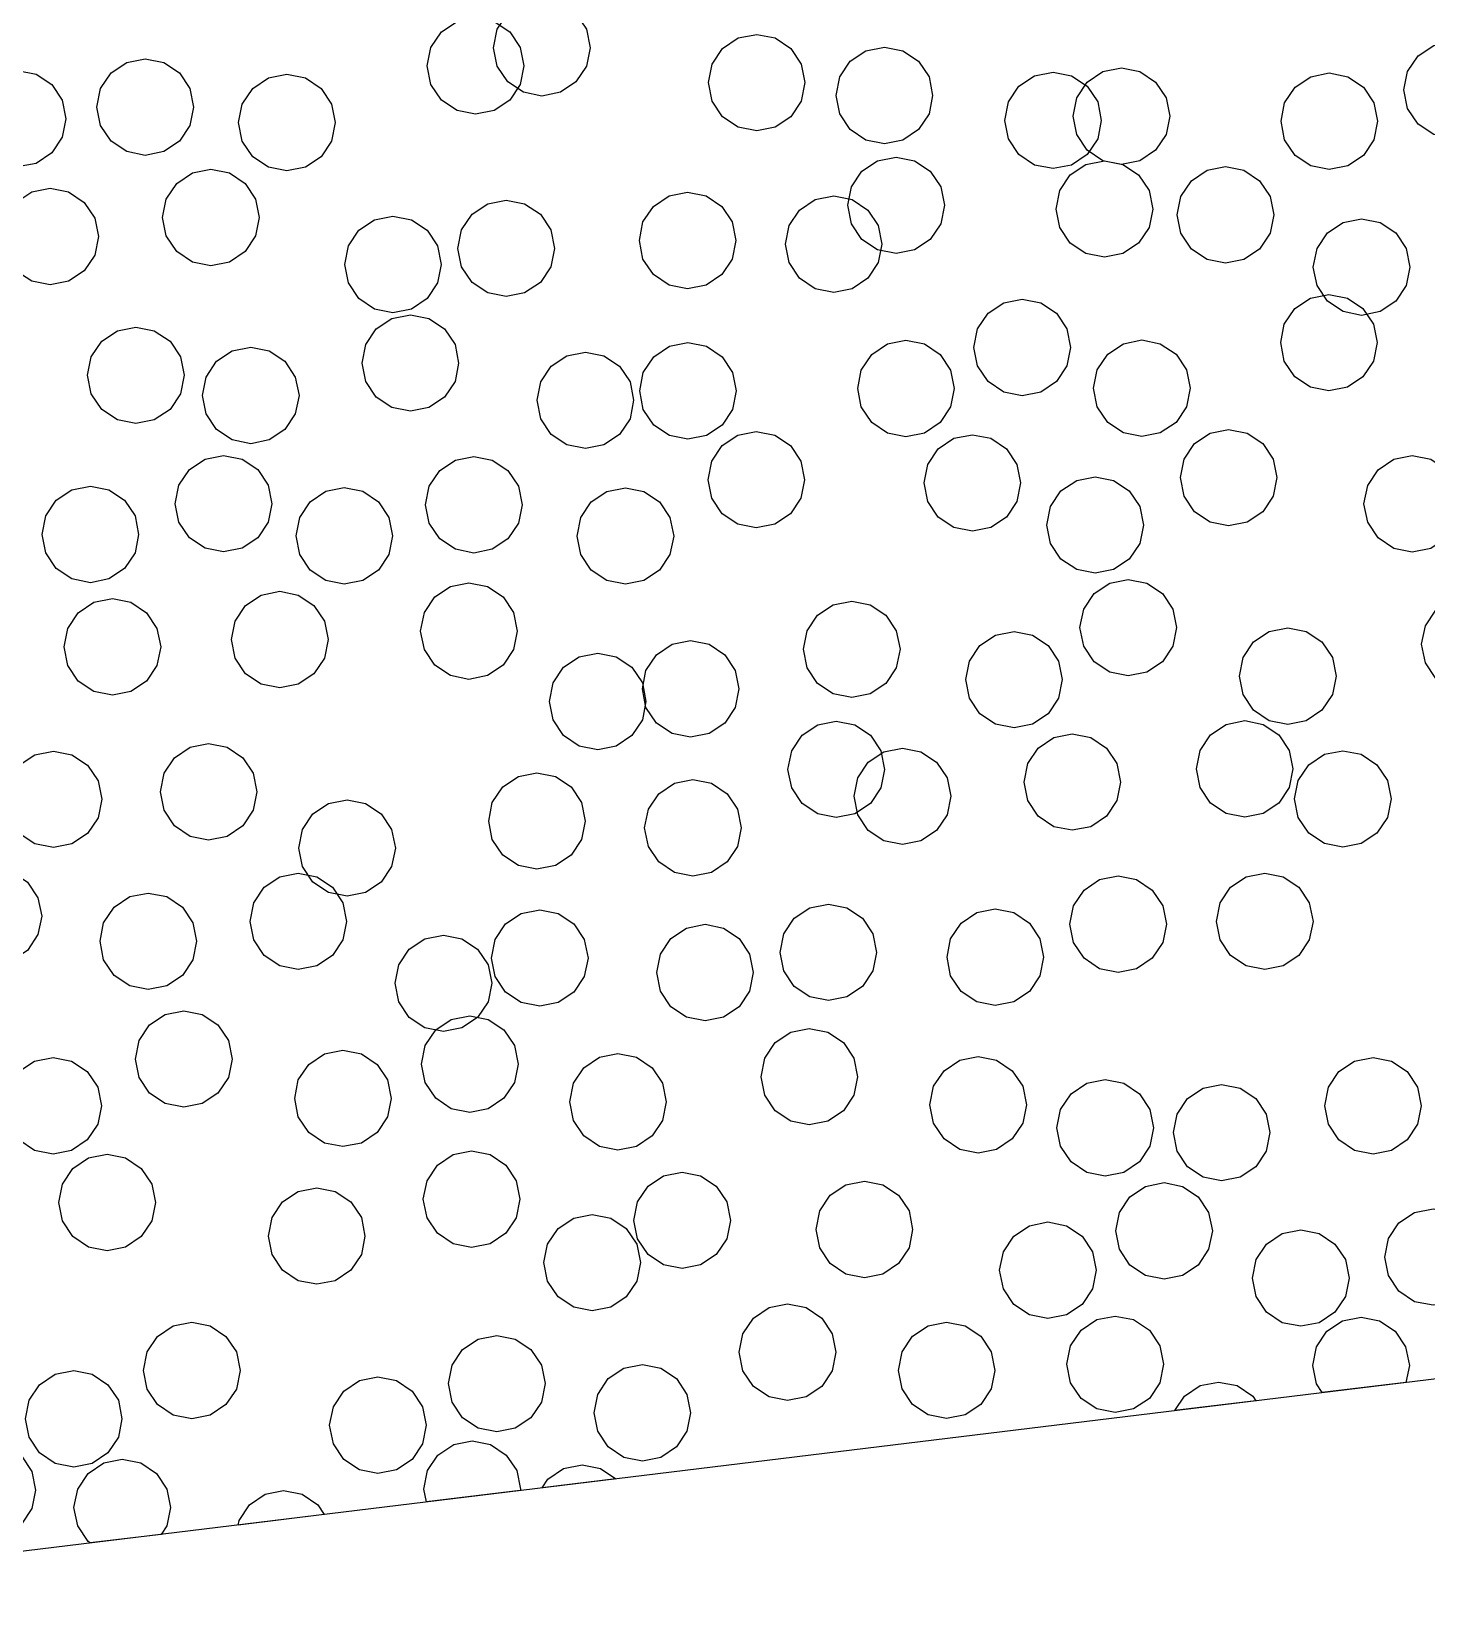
# Model space of a CAD drawing. Header units: millimetres. Extents: x 2 to 154, y 0 to 88.
# Drawn here: x 128.12 to 139.67, y 0.02 to 13.06 of the extents above; entities that cross this region are included whole.
import ezdxf

# ---------------------------------------------------------------- set-up
doc = ezdxf.new("R2010")
doc.units = ezdxf.units.MM
doc.layers.add('BORDER', color=3, linetype='Continuous')

msp = doc.modelspace()

# ---------------------------------------------------------------- linework, layer by layer
for points in [[(132.714, 12.771), (132.627, 12.641), (132.498, 12.555), (132.344, 12.524), (132.191, 12.555), (132.062, 12.641), (131.975, 12.771), (131.944, 12.924), (131.975, 13.077), (132.062, 13.207), (132.191, 13.294), (132.344, 13.324), (132.498, 13.294), (132.627, 13.207), (132.714, 13.077), (132.744, 12.924), (132.714, 12.771)], [(132.165, 12.62), (132.078, 12.49), (131.948, 12.404), (131.795, 12.373), (131.642, 12.404), (131.512, 12.49), (131.426, 12.62), (131.395, 12.773), (131.426, 12.926), (131.512, 13.056), (131.642, 13.143), (131.795, 13.173), (131.948, 13.143), (132.078, 13.056), (132.165, 12.926), (132.195, 12.773), (132.165, 12.62)], [(134.493, 12.482), (134.406, 12.352), (134.277, 12.266), (134.124, 12.235), (133.97, 12.266), (133.841, 12.352), (133.754, 12.482), (133.724, 12.635), (133.754, 12.788), (133.841, 12.918), (133.97, 13.005), (134.124, 13.035), (134.277, 13.005), (134.406, 12.918), (134.493, 12.788), (134.524, 12.635), (134.493, 12.482)], [(135.552, 12.376), (135.465, 12.246), (135.335, 12.159), (135.182, 12.129), (135.029, 12.159), (134.899, 12.246), (134.813, 12.376), (134.782, 12.529), (134.813, 12.682), (134.899, 12.812), (135.029, 12.899), (135.182, 12.929), (135.335, 12.899), (135.465, 12.812), (135.552, 12.682), (135.582, 12.529), (135.552, 12.376)], [(140.256, 12.421), (140.169, 12.291), (140.039, 12.204), (139.886, 12.174), (139.733, 12.204), (139.603, 12.291), (139.517, 12.421), (139.486, 12.574), (139.517, 12.727), (139.603, 12.857), (139.733, 12.944), (139.886, 12.974), (140.039, 12.944), (140.169, 12.857), (140.256, 12.727), (140.286, 12.574), (140.256, 12.421)], [(129.429, 12.279), (129.342, 12.149), (129.212, 12.063), (129.059, 12.032), (128.906, 12.063), (128.776, 12.149), (128.689, 12.279), (128.659, 12.432), (128.689, 12.585), (128.776, 12.715), (128.906, 12.802), (129.059, 12.832), (129.212, 12.802), (129.342, 12.715), (129.429, 12.585), (129.459, 12.432), (129.429, 12.279)], [(128.371, 12.183), (128.284, 12.053), (128.154, 11.966), (128.001, 11.936), (127.848, 11.966), (127.718, 12.053), (127.632, 12.183), (127.601, 12.336), (127.632, 12.489), (127.718, 12.619), (127.848, 12.705), (128.001, 12.736), (128.154, 12.705), (128.284, 12.619), (128.371, 12.489), (128.401, 12.336), (128.371, 12.183)], [(130.601, 12.151), (130.515, 12.021), (130.385, 11.934), (130.232, 11.904), (130.079, 11.934), (129.949, 12.021), (129.862, 12.151), (129.832, 12.304), (129.862, 12.457), (129.949, 12.587), (130.079, 12.674), (130.232, 12.704), (130.385, 12.674), (130.515, 12.587), (130.601, 12.457), (130.632, 12.304), (130.601, 12.151)], [(136.949, 12.169), (136.862, 12.039), (136.732, 11.952), (136.579, 11.922), (136.426, 11.952), (136.296, 12.039), (136.21, 12.169), (136.179, 12.322), (136.21, 12.475), (136.296, 12.605), (136.426, 12.692), (136.579, 12.722), (136.732, 12.692), (136.862, 12.605), (136.949, 12.475), (136.979, 12.322), (136.949, 12.169)], [(137.516, 12.204), (137.429, 12.074), (137.299, 11.987), (137.146, 11.957), (136.993, 11.987), (136.863, 12.074), (136.777, 12.204), (136.746, 12.357), (136.777, 12.51), (136.863, 12.64), (136.993, 12.727), (137.146, 12.757), (137.299, 12.727), (137.429, 12.64), (137.516, 12.51), (137.546, 12.357), (137.516, 12.204)], [(139.237, 12.162), (139.151, 12.032), (139.021, 11.945), (138.868, 11.915), (138.715, 11.945), (138.585, 12.032), (138.498, 12.162), (138.468, 12.315), (138.498, 12.468), (138.585, 12.598), (138.715, 12.684), (138.868, 12.715), (139.021, 12.684), (139.151, 12.598), (139.237, 12.468), (139.268, 12.315), (139.237, 12.162)], [(135.649, 11.465), (135.562, 11.335), (135.432, 11.249), (135.279, 11.218), (135.126, 11.249), (134.996, 11.335), (134.91, 11.465), (134.879, 11.618), (134.91, 11.771), (134.996, 11.901), (135.126, 11.988), (135.279, 12.018), (135.432, 11.988), (135.562, 11.901), (135.649, 11.771), (135.679, 11.618), (135.649, 11.465)], [(129.972, 11.364), (129.886, 11.234), (129.756, 11.147), (129.603, 11.117), (129.45, 11.147), (129.32, 11.234), (129.233, 11.364), (129.203, 11.517), (129.233, 11.67), (129.32, 11.8), (129.45, 11.887), (129.603, 11.917), (129.756, 11.887), (129.886, 11.8), (129.972, 11.67), (130.003, 11.517), (129.972, 11.364)], [(137.375, 11.434), (137.288, 11.304), (137.158, 11.218), (137.005, 11.187), (136.852, 11.218), (136.722, 11.304), (136.636, 11.434), (136.605, 11.587), (136.636, 11.74), (136.722, 11.87), (136.852, 11.957), (137.005, 11.987), (137.158, 11.957), (137.288, 11.87), (137.375, 11.74), (137.405, 11.587), (137.375, 11.434)], [(138.377, 11.386), (138.29, 11.256), (138.161, 11.169), (138.008, 11.139), (137.855, 11.169), (137.725, 11.256), (137.638, 11.386), (137.608, 11.539), (137.638, 11.692), (137.725, 11.822), (137.855, 11.909), (138.008, 11.939), (138.161, 11.909), (138.29, 11.822), (138.377, 11.692), (138.408, 11.539), (138.377, 11.386)], [(128.641, 11.206), (128.554, 11.076), (128.424, 10.99), (128.271, 10.959), (128.118, 10.99), (127.988, 11.076), (127.901, 11.206), (127.871, 11.359), (127.901, 11.512), (127.988, 11.642), (128.118, 11.729), (128.271, 11.759), (128.424, 11.729), (128.554, 11.642), (128.641, 11.512), (128.671, 11.359), (128.641, 11.206)], [(132.418, 11.108), (132.332, 10.978), (132.202, 10.892), (132.049, 10.861), (131.896, 10.892), (131.766, 10.978), (131.679, 11.108), (131.649, 11.261), (131.679, 11.414), (131.766, 11.544), (131.896, 11.631), (132.049, 11.661), (132.202, 11.631), (132.332, 11.544), (132.418, 11.414), (132.449, 11.261), (132.418, 11.108)], [(133.921, 11.173), (133.835, 11.044), (133.705, 10.957), (133.552, 10.927), (133.399, 10.957), (133.269, 11.044), (133.182, 11.173), (133.152, 11.327), (133.182, 11.48), (133.269, 11.609), (133.399, 11.696), (133.552, 11.727), (133.705, 11.696), (133.835, 11.609), (133.921, 11.48), (133.952, 11.327), (133.921, 11.173)], [(135.131, 11.143), (135.045, 11.014), (134.915, 10.927), (134.762, 10.896), (134.609, 10.927), (134.479, 11.014), (134.392, 11.143), (134.362, 11.296), (134.392, 11.45), (134.479, 11.579), (134.609, 11.666), (134.762, 11.696), (134.915, 11.666), (135.045, 11.579), (135.131, 11.45), (135.162, 11.296), (135.131, 11.143)], [(131.481, 10.975), (131.394, 10.845), (131.264, 10.758), (131.111, 10.728), (130.958, 10.758), (130.828, 10.845), (130.742, 10.975), (130.711, 11.128), (130.742, 11.281), (130.828, 11.411), (130.958, 11.497), (131.111, 11.528), (131.264, 11.497), (131.394, 11.411), (131.481, 11.281), (131.511, 11.128), (131.481, 10.975)], [(139.505, 10.953), (139.418, 10.824), (139.288, 10.737), (139.135, 10.706), (138.982, 10.737), (138.853, 10.824), (138.766, 10.953), (138.735, 11.106), (138.766, 11.26), (138.853, 11.389), (138.982, 11.476), (139.135, 11.506), (139.288, 11.476), (139.418, 11.389), (139.505, 11.26), (139.535, 11.106), (139.505, 10.953)], [(136.694, 10.287), (136.607, 10.157), (136.477, 10.07), (136.324, 10.04), (136.171, 10.07), (136.041, 10.157), (135.954, 10.287), (135.924, 10.44), (135.954, 10.593), (136.041, 10.723), (136.171, 10.809), (136.324, 10.84), (136.477, 10.809), (136.607, 10.723), (136.694, 10.593), (136.724, 10.44), (136.694, 10.287)], [(139.234, 10.327), (139.147, 10.197), (139.018, 10.11), (138.865, 10.08), (138.712, 10.11), (138.582, 10.197), (138.495, 10.327), (138.465, 10.48), (138.495, 10.633), (138.582, 10.763), (138.712, 10.849), (138.865, 10.88), (139.018, 10.849), (139.147, 10.763), (139.234, 10.633), (139.265, 10.48), (139.234, 10.327)], [(131.625, 10.158), (131.538, 10.028), (131.408, 9.941), (131.255, 9.911), (131.102, 9.941), (130.972, 10.028), (130.885, 10.158), (130.855, 10.311), (130.885, 10.464), (130.972, 10.594), (131.102, 10.68), (131.255, 10.711), (131.408, 10.68), (131.538, 10.594), (131.625, 10.464), (131.655, 10.311), (131.625, 10.158)], [(129.35, 10.056), (129.264, 9.927), (129.134, 9.84), (128.981, 9.809), (128.828, 9.84), (128.698, 9.927), (128.611, 10.056), (128.581, 10.209), (128.611, 10.363), (128.698, 10.492), (128.828, 10.579), (128.981, 10.609), (129.134, 10.579), (129.264, 10.492), (129.35, 10.363), (129.381, 10.209), (129.35, 10.056)], [(130.302, 9.889), (130.216, 9.759), (130.086, 9.673), (129.933, 9.642), (129.78, 9.673), (129.65, 9.759), (129.563, 9.889), (129.533, 10.042), (129.563, 10.195), (129.65, 10.325), (129.78, 10.412), (129.933, 10.442), (130.086, 10.412), (130.216, 10.325), (130.302, 10.195), (130.333, 10.042), (130.302, 9.889)], [(133.924, 9.927), (133.837, 9.797), (133.708, 9.711), (133.555, 9.68), (133.401, 9.711), (133.272, 9.797), (133.185, 9.927), (133.155, 10.08), (133.185, 10.233), (133.272, 10.363), (133.401, 10.45), (133.555, 10.48), (133.708, 10.45), (133.837, 10.363), (133.924, 10.233), (133.955, 10.08), (133.924, 9.927)], [(135.73, 9.947), (135.643, 9.817), (135.514, 9.73), (135.361, 9.7), (135.208, 9.73), (135.078, 9.817), (134.991, 9.947), (134.961, 10.1), (134.991, 10.253), (135.078, 10.383), (135.208, 10.47), (135.361, 10.5), (135.514, 10.47), (135.643, 10.383), (135.73, 10.253), (135.761, 10.1), (135.73, 9.947)], [(137.684, 9.949), (137.598, 9.819), (137.468, 9.732), (137.315, 9.702), (137.162, 9.732), (137.032, 9.819), (136.945, 9.949), (136.915, 10.102), (136.945, 10.255), (137.032, 10.385), (137.162, 10.471), (137.315, 10.502), (137.468, 10.471), (137.598, 10.385), (137.684, 10.255), (137.715, 10.102), (137.684, 9.949)], [(133.075, 9.849), (132.988, 9.719), (132.858, 9.632), (132.705, 9.602), (132.552, 9.632), (132.422, 9.719), (132.335, 9.849), (132.305, 10.002), (132.335, 10.155), (132.422, 10.284), (132.552, 10.371), (132.705, 10.402), (132.858, 10.371), (132.988, 10.284), (133.075, 10.155), (133.105, 10.002), (133.075, 9.849)], [(134.491, 9.191), (134.404, 9.061), (134.274, 8.974), (134.121, 8.944), (133.968, 8.974), (133.839, 9.061), (133.752, 9.191), (133.721, 9.344), (133.752, 9.497), (133.839, 9.627), (133.968, 9.713), (134.121, 9.744), (134.274, 9.713), (134.404, 9.627), (134.491, 9.497), (134.521, 9.344), (134.491, 9.191)], [(136.28, 9.164), (136.194, 9.034), (136.064, 8.948), (135.911, 8.917), (135.758, 8.948), (135.628, 9.034), (135.541, 9.164), (135.511, 9.317), (135.541, 9.47), (135.628, 9.6), (135.758, 9.687), (135.911, 9.717), (136.064, 9.687), (136.194, 9.6), (136.28, 9.47), (136.311, 9.317), (136.28, 9.164)], [(138.404, 9.208), (138.317, 9.078), (138.187, 8.991), (138.034, 8.961), (137.881, 8.991), (137.752, 9.078), (137.665, 9.208), (137.634, 9.361), (137.665, 9.514), (137.752, 9.644), (137.881, 9.73), (138.034, 9.761), (138.187, 9.73), (138.317, 9.644), (138.404, 9.514), (138.434, 9.361), (138.404, 9.208)], [(130.078, 8.992), (129.991, 8.862), (129.861, 8.776), (129.708, 8.745), (129.555, 8.776), (129.425, 8.862), (129.338, 8.992), (129.308, 9.145), (129.338, 9.298), (129.425, 9.428), (129.555, 9.515), (129.708, 9.545), (129.861, 9.515), (129.991, 9.428), (130.078, 9.298), (130.108, 9.145), (130.078, 8.992)], [(132.15, 8.983), (132.063, 8.853), (131.934, 8.767), (131.781, 8.736), (131.628, 8.767), (131.498, 8.853), (131.411, 8.983), (131.381, 9.136), (131.411, 9.289), (131.498, 9.419), (131.628, 9.506), (131.781, 9.536), (131.934, 9.506), (132.063, 9.419), (132.15, 9.289), (132.181, 9.136), (132.15, 8.983)], [(139.925, 8.991), (139.838, 8.861), (139.709, 8.775), (139.555, 8.744), (139.402, 8.775), (139.273, 8.861), (139.186, 8.991), (139.155, 9.144), (139.186, 9.297), (139.273, 9.427), (139.402, 9.514), (139.555, 9.544), (139.709, 9.514), (139.838, 9.427), (139.925, 9.297), (139.955, 9.144), (139.925, 8.991)], [(128.974, 8.737), (128.887, 8.608), (128.757, 8.521), (128.604, 8.49), (128.451, 8.521), (128.321, 8.608), (128.235, 8.737), (128.204, 8.89), (128.235, 9.044), (128.321, 9.173), (128.451, 9.26), (128.604, 9.29), (128.757, 9.26), (128.887, 9.173), (128.974, 9.044), (129.004, 8.89), (128.974, 8.737)], [(131.078, 8.725), (130.991, 8.595), (130.861, 8.509), (130.708, 8.478), (130.555, 8.509), (130.426, 8.595), (130.339, 8.725), (130.308, 8.878), (130.339, 9.031), (130.426, 9.161), (130.555, 9.248), (130.708, 9.278), (130.861, 9.248), (130.991, 9.161), (131.078, 9.031), (131.108, 8.878), (131.078, 8.725)], [(133.406, 8.724), (133.319, 8.594), (133.19, 8.508), (133.037, 8.477), (132.884, 8.508), (132.754, 8.594), (132.667, 8.724), (132.637, 8.877), (132.667, 9.03), (132.754, 9.16), (132.884, 9.247), (133.037, 9.277), (133.19, 9.247), (133.319, 9.16), (133.406, 9.03), (133.437, 8.877), (133.406, 8.724)], [(137.298, 8.815), (137.211, 8.686), (137.081, 8.599), (136.928, 8.568), (136.775, 8.599), (136.645, 8.686), (136.559, 8.815), (136.528, 8.968), (136.559, 9.121), (136.645, 9.251), (136.775, 9.338), (136.928, 9.368), (137.081, 9.338), (137.211, 9.251), (137.298, 9.121), (137.328, 8.968), (137.298, 8.815)], [(132.11, 7.936), (132.023, 7.806), (131.893, 7.72), (131.74, 7.689), (131.587, 7.72), (131.457, 7.806), (131.371, 7.936), (131.34, 8.089), (131.371, 8.242), (131.457, 8.372), (131.587, 8.459), (131.74, 8.489), (131.893, 8.459), (132.023, 8.372), (132.11, 8.242), (132.14, 8.089), (132.11, 7.936)], [(137.572, 7.964), (137.485, 7.835), (137.355, 7.748), (137.202, 7.718), (137.049, 7.748), (136.919, 7.835), (136.833, 7.964), (136.802, 8.118), (136.833, 8.271), (136.919, 8.4), (137.049, 8.487), (137.202, 8.518), (137.355, 8.487), (137.485, 8.4), (137.572, 8.271), (137.602, 8.118), (137.572, 7.964)], [(129.156, 7.805), (129.069, 7.675), (128.94, 7.588), (128.787, 7.558), (128.633, 7.588), (128.504, 7.675), (128.417, 7.805), (128.387, 7.958), (128.417, 8.111), (128.504, 8.241), (128.633, 8.328), (128.787, 8.358), (128.94, 8.328), (129.069, 8.241), (129.156, 8.111), (129.187, 7.958), (129.156, 7.805)], [(130.543, 7.866), (130.456, 7.736), (130.326, 7.649), (130.173, 7.619), (130.02, 7.649), (129.89, 7.736), (129.803, 7.866), (129.773, 8.019), (129.803, 8.172), (129.89, 8.302), (130.02, 8.388), (130.173, 8.419), (130.326, 8.388), (130.456, 8.302), (130.543, 8.172), (130.573, 8.019), (130.543, 7.866)], [(140.403, 7.827), (140.316, 7.697), (140.186, 7.61), (140.033, 7.58), (139.88, 7.61), (139.75, 7.697), (139.664, 7.827), (139.633, 7.98), (139.664, 8.133), (139.75, 8.263), (139.88, 8.349), (140.033, 8.38), (140.186, 8.349), (140.316, 8.263), (140.403, 8.133), (140.433, 7.98), (140.403, 7.827)], [(135.281, 7.785), (135.194, 7.655), (135.065, 7.568), (134.912, 7.538), (134.758, 7.568), (134.629, 7.655), (134.542, 7.785), (134.512, 7.938), (134.542, 8.091), (134.629, 8.22), (134.758, 8.307), (134.912, 8.338), (135.065, 8.307), (135.194, 8.22), (135.281, 8.091), (135.312, 7.938), (135.281, 7.785)], [(136.625, 7.534), (136.539, 7.404), (136.409, 7.317), (136.256, 7.287), (136.103, 7.317), (135.973, 7.404), (135.886, 7.534), (135.856, 7.687), (135.886, 7.84), (135.973, 7.97), (136.103, 8.056), (136.256, 8.087), (136.409, 8.056), (136.539, 7.97), (136.625, 7.84), (136.656, 7.687), (136.625, 7.534)], [(138.894, 7.563), (138.807, 7.433), (138.677, 7.346), (138.524, 7.316), (138.371, 7.346), (138.241, 7.433), (138.154, 7.563), (138.124, 7.716), (138.154, 7.869), (138.241, 7.999), (138.371, 8.085), (138.524, 8.116), (138.677, 8.085), (138.807, 7.999), (138.894, 7.869), (138.924, 7.716), (138.894, 7.563)], [(133.946, 7.457), (133.86, 7.327), (133.73, 7.241), (133.577, 7.21), (133.424, 7.241), (133.294, 7.327), (133.207, 7.457), (133.177, 7.61), (133.207, 7.763), (133.294, 7.893), (133.424, 7.98), (133.577, 8.01), (133.73, 7.98), (133.86, 7.893), (133.946, 7.763), (133.977, 7.61), (133.946, 7.457)], [(133.177, 7.353), (133.09, 7.223), (132.96, 7.136), (132.807, 7.106), (132.654, 7.136), (132.524, 7.223), (132.438, 7.353), (132.407, 7.506), (132.438, 7.659), (132.524, 7.789), (132.654, 7.875), (132.807, 7.906), (132.96, 7.875), (133.09, 7.789), (133.177, 7.659), (133.207, 7.506), (133.177, 7.353)], [(135.153, 6.79), (135.066, 6.66), (134.936, 6.574), (134.783, 6.543), (134.63, 6.574), (134.5, 6.66), (134.414, 6.79), (134.383, 6.943), (134.414, 7.096), (134.5, 7.226), (134.63, 7.313), (134.783, 7.343), (134.936, 7.313), (135.066, 7.226), (135.153, 7.096), (135.183, 6.943), (135.153, 6.79)], [(138.536, 6.794), (138.45, 6.664), (138.32, 6.577), (138.167, 6.547), (138.014, 6.577), (137.884, 6.664), (137.797, 6.794), (137.767, 6.947), (137.797, 7.1), (137.884, 7.23), (138.014, 7.316), (138.167, 7.347), (138.32, 7.316), (138.45, 7.23), (138.536, 7.1), (138.567, 6.947), (138.536, 6.794)], [(137.109, 6.685), (137.022, 6.555), (136.892, 6.468), (136.739, 6.438), (136.586, 6.468), (136.456, 6.555), (136.37, 6.685), (136.339, 6.838), (136.37, 6.991), (136.456, 7.12), (136.586, 7.207), (136.739, 7.238), (136.892, 7.207), (137.022, 7.12), (137.109, 6.991), (137.139, 6.838), (137.109, 6.685)], [(128.668, 6.542), (128.581, 6.412), (128.451, 6.325), (128.298, 6.295), (128.145, 6.325), (128.015, 6.412), (127.929, 6.542), (127.898, 6.695), (127.929, 6.848), (128.015, 6.978), (128.145, 7.064), (128.298, 7.095), (128.451, 7.064), (128.581, 6.978), (128.668, 6.848), (128.698, 6.695), (128.668, 6.542)], [(129.954, 6.604), (129.867, 6.475), (129.737, 6.388), (129.584, 6.357), (129.431, 6.388), (129.301, 6.475), (129.215, 6.604), (129.184, 6.757), (129.215, 6.911), (129.301, 7.04), (129.431, 7.127), (129.584, 7.157), (129.737, 7.127), (129.867, 7.04), (129.954, 6.911), (129.984, 6.757), (129.954, 6.604)], [(135.701, 6.567), (135.614, 6.437), (135.485, 6.35), (135.332, 6.32), (135.178, 6.35), (135.049, 6.437), (134.962, 6.567), (134.932, 6.72), (134.962, 6.873), (135.049, 7.003), (135.178, 7.089), (135.332, 7.12), (135.485, 7.089), (135.614, 7.003), (135.701, 6.873), (135.732, 6.72), (135.701, 6.567)], [(139.35, 6.545), (139.263, 6.415), (139.133, 6.329), (138.98, 6.298), (138.827, 6.329), (138.697, 6.415), (138.611, 6.545), (138.58, 6.698), (138.611, 6.851), (138.697, 6.981), (138.827, 7.068), (138.98, 7.098), (139.133, 7.068), (139.263, 6.981), (139.35, 6.851), (139.38, 6.698), (139.35, 6.545)], [(132.673, 6.362), (132.587, 6.232), (132.457, 6.145), (132.304, 6.115), (132.151, 6.145), (132.021, 6.232), (131.934, 6.362), (131.904, 6.515), (131.934, 6.668), (132.021, 6.798), (132.151, 6.884), (132.304, 6.915), (132.457, 6.884), (132.587, 6.798), (132.673, 6.668), (132.704, 6.515), (132.673, 6.362)], [(133.966, 6.305), (133.879, 6.176), (133.749, 6.089), (133.596, 6.059), (133.443, 6.089), (133.313, 6.176), (133.227, 6.305), (133.196, 6.459), (133.227, 6.612), (133.313, 6.741), (133.443, 6.828), (133.596, 6.859), (133.749, 6.828), (133.879, 6.741), (133.966, 6.612), (133.996, 6.459), (133.966, 6.305)], [(131.1, 6.138), (131.013, 6.008), (130.884, 5.922), (130.731, 5.891), (130.578, 5.922), (130.448, 6.008), (130.361, 6.138), (130.331, 6.291), (130.361, 6.444), (130.448, 6.574), (130.578, 6.661), (130.731, 6.691), (130.884, 6.661), (131.013, 6.574), (131.1, 6.444), (131.131, 6.291), (131.1, 6.138)], [(128.17, 5.573), (128.084, 5.443), (127.954, 5.357), (127.801, 5.326), (127.648, 5.357), (127.518, 5.443), (127.431, 5.573), (127.401, 5.726), (127.431, 5.879), (127.518, 6.009), (127.648, 6.096), (127.801, 6.126), (127.954, 6.096), (128.084, 6.009), (128.17, 5.879), (128.201, 5.726), (128.17, 5.573)], [(130.697, 5.53), (130.61, 5.4), (130.48, 5.314), (130.327, 5.283), (130.174, 5.314), (130.044, 5.4), (129.958, 5.53), (129.927, 5.683), (129.958, 5.836), (130.044, 5.966), (130.174, 6.053), (130.327, 6.083), (130.48, 6.053), (130.61, 5.966), (130.697, 5.836), (130.727, 5.683), (130.697, 5.53)], [(137.488, 5.507), (137.401, 5.377), (137.272, 5.29), (137.118, 5.26), (136.965, 5.29), (136.836, 5.377), (136.749, 5.507), (136.718, 5.66), (136.749, 5.813), (136.836, 5.942), (136.965, 6.029), (137.118, 6.06), (137.272, 6.029), (137.401, 5.942), (137.488, 5.813), (137.518, 5.66), (137.488, 5.507)], [(138.702, 5.53), (138.616, 5.4), (138.486, 5.314), (138.333, 5.283), (138.18, 5.314), (138.05, 5.4), (137.963, 5.53), (137.933, 5.683), (137.963, 5.836), (138.05, 5.966), (138.18, 6.053), (138.333, 6.083), (138.486, 6.053), (138.616, 5.966), (138.702, 5.836), (138.733, 5.683), (138.702, 5.53)], [(129.453, 5.365), (129.367, 5.235), (129.237, 5.149), (129.084, 5.118), (128.931, 5.149), (128.801, 5.235), (128.714, 5.365), (128.684, 5.518), (128.714, 5.671), (128.801, 5.801), (128.931, 5.888), (129.084, 5.918), (129.237, 5.888), (129.367, 5.801), (129.453, 5.671), (129.484, 5.518), (129.453, 5.365)], [(132.696, 5.226), (132.61, 5.096), (132.48, 5.01), (132.327, 4.979), (132.174, 5.01), (132.044, 5.096), (131.957, 5.226), (131.927, 5.379), (131.957, 5.532), (132.044, 5.662), (132.174, 5.749), (132.327, 5.779), (132.48, 5.749), (132.61, 5.662), (132.696, 5.532), (132.727, 5.379), (132.696, 5.226)], [(135.087, 5.273), (135.001, 5.143), (134.871, 5.057), (134.718, 5.026), (134.565, 5.057), (134.435, 5.143), (134.348, 5.273), (134.318, 5.426), (134.348, 5.579), (134.435, 5.709), (134.565, 5.796), (134.718, 5.826), (134.871, 5.796), (135.001, 5.709), (135.087, 5.579), (135.118, 5.426), (135.087, 5.273)], [(136.471, 5.233), (136.384, 5.103), (136.254, 5.017), (136.101, 4.986), (135.948, 5.017), (135.818, 5.103), (135.731, 5.233), (135.701, 5.386), (135.731, 5.539), (135.818, 5.669), (135.948, 5.756), (136.101, 5.786), (136.254, 5.756), (136.384, 5.669), (136.471, 5.539), (136.501, 5.386), (136.471, 5.233)], [(134.065, 5.106), (133.978, 4.976), (133.849, 4.889), (133.696, 4.859), (133.542, 4.889), (133.413, 4.976), (133.326, 5.106), (133.296, 5.259), (133.326, 5.412), (133.413, 5.541), (133.542, 5.628), (133.696, 5.659), (133.849, 5.628), (133.978, 5.541), (134.065, 5.412), (134.096, 5.259), (134.065, 5.106)], [(131.899, 5.016), (131.812, 4.887), (131.682, 4.8), (131.529, 4.77), (131.376, 4.8), (131.246, 4.887), (131.16, 5.016), (131.129, 5.17), (131.16, 5.323), (131.246, 5.452), (131.376, 5.539), (131.529, 5.57), (131.682, 5.539), (131.812, 5.452), (131.899, 5.323), (131.929, 5.17), (131.899, 5.016)], [(129.748, 4.389), (129.661, 4.259), (129.531, 4.173), (129.378, 4.142), (129.225, 4.173), (129.095, 4.259), (129.009, 4.389), (128.978, 4.542), (129.009, 4.695), (129.095, 4.825), (129.225, 4.912), (129.378, 4.942), (129.531, 4.912), (129.661, 4.825), (129.748, 4.695), (129.778, 4.542), (129.748, 4.389)], [(132.117, 4.347), (132.03, 4.217), (131.901, 4.13), (131.747, 4.1), (131.594, 4.13), (131.465, 4.217), (131.378, 4.347), (131.347, 4.5), (131.378, 4.653), (131.465, 4.783), (131.594, 4.869), (131.747, 4.9), (131.901, 4.869), (132.03, 4.783), (132.117, 4.653), (132.147, 4.5), (132.117, 4.347)], [(134.93, 4.243), (134.843, 4.113), (134.713, 4.026), (134.56, 3.996), (134.407, 4.026), (134.277, 4.113), (134.191, 4.243), (134.16, 4.396), (134.191, 4.549), (134.277, 4.679), (134.407, 4.765), (134.56, 4.796), (134.713, 4.765), (134.843, 4.679), (134.93, 4.549), (134.96, 4.396), (134.93, 4.243)], [(131.066, 4.062), (130.979, 3.933), (130.85, 3.846), (130.697, 3.816), (130.544, 3.846), (130.414, 3.933), (130.327, 4.062), (130.297, 4.216), (130.327, 4.369), (130.414, 4.498), (130.544, 4.585), (130.697, 4.616), (130.85, 4.585), (130.979, 4.498), (131.066, 4.369), (131.097, 4.216), (131.066, 4.062)], [(133.345, 4.034), (133.258, 3.905), (133.128, 3.818), (132.975, 3.787), (132.822, 3.818), (132.692, 3.905), (132.606, 4.034), (132.575, 4.187), (132.606, 4.341), (132.692, 4.47), (132.822, 4.557), (132.975, 4.587), (133.128, 4.557), (133.258, 4.47), (133.345, 4.341), (133.375, 4.187), (133.345, 4.034)], [(128.665, 4.002), (128.578, 3.872), (128.448, 3.785), (128.295, 3.755), (128.142, 3.785), (128.012, 3.872), (127.926, 4.002), (127.895, 4.155), (127.926, 4.308), (128.012, 4.438), (128.142, 4.524), (128.295, 4.555), (128.448, 4.524), (128.578, 4.438), (128.665, 4.308), (128.695, 4.155), (128.665, 4.002)], [(136.328, 4.01), (136.241, 3.88), (136.112, 3.793), (135.959, 3.763), (135.806, 3.793), (135.676, 3.88), (135.589, 4.01), (135.559, 4.163), (135.589, 4.316), (135.676, 4.445), (135.806, 4.532), (135.959, 4.563), (136.112, 4.532), (136.241, 4.445), (136.328, 4.316), (136.359, 4.163), (136.328, 4.01)], [(139.599, 4.002), (139.513, 3.872), (139.383, 3.785), (139.23, 3.755), (139.077, 3.785), (138.947, 3.872), (138.86, 4.002), (138.83, 4.155), (138.86, 4.308), (138.947, 4.438), (139.077, 4.524), (139.23, 4.555), (139.383, 4.524), (139.513, 4.438), (139.599, 4.308), (139.63, 4.155), (139.599, 4.002)], [(137.381, 3.819), (137.295, 3.689), (137.165, 3.603), (137.012, 3.572), (136.859, 3.603), (136.729, 3.689), (136.642, 3.819), (136.612, 3.972), (136.642, 4.125), (136.729, 4.255), (136.859, 4.342), (137.012, 4.372), (137.165, 4.342), (137.295, 4.255), (137.381, 4.125), (137.412, 3.972), (137.381, 3.819)], [(138.346, 3.779), (138.259, 3.649), (138.129, 3.563), (137.976, 3.532), (137.823, 3.563), (137.693, 3.649), (137.607, 3.779), (137.576, 3.932), (137.607, 4.085), (137.693, 4.215), (137.823, 4.302), (137.976, 4.332), (138.129, 4.302), (138.259, 4.215), (138.346, 4.085), (138.376, 3.932), (138.346, 3.779)], [(129.113, 3.2), (129.026, 3.071), (128.896, 2.984), (128.743, 2.953), (128.59, 2.984), (128.46, 3.071), (128.374, 3.2), (128.343, 3.353), (128.374, 3.506), (128.46, 3.636), (128.59, 3.723), (128.743, 3.753), (128.896, 3.723), (129.026, 3.636), (129.113, 3.506), (129.143, 3.353), (129.113, 3.2)], [(132.132, 3.227), (132.045, 3.098), (131.915, 3.011), (131.762, 2.981), (131.609, 3.011), (131.479, 3.098), (131.393, 3.227), (131.362, 3.381), (131.393, 3.534), (131.479, 3.663), (131.609, 3.75), (131.762, 3.781), (131.915, 3.75), (132.045, 3.663), (132.132, 3.534), (132.162, 3.381), (132.132, 3.227)], [(133.876, 3.052), (133.789, 2.923), (133.66, 2.836), (133.506, 2.805), (133.353, 2.836), (133.224, 2.923), (133.137, 3.052), (133.106, 3.205), (133.137, 3.358), (133.224, 3.488), (133.353, 3.575), (133.506, 3.605), (133.66, 3.575), (133.789, 3.488), (133.876, 3.358), (133.906, 3.205), (133.876, 3.052)], [(135.386, 2.977), (135.299, 2.847), (135.169, 2.76), (135.016, 2.73), (134.863, 2.76), (134.733, 2.847), (134.647, 2.977), (134.616, 3.13), (134.647, 3.283), (134.733, 3.413), (134.863, 3.499), (135.016, 3.53), (135.169, 3.499), (135.299, 3.413), (135.386, 3.283), (135.416, 3.13), (135.386, 2.977)], [(130.849, 2.922), (130.762, 2.792), (130.632, 2.705), (130.479, 2.675), (130.326, 2.705), (130.197, 2.792), (130.11, 2.922), (130.079, 3.075), (130.11, 3.228), (130.197, 3.358), (130.326, 3.445), (130.479, 3.475), (130.632, 3.445), (130.762, 3.358), (130.849, 3.228), (130.879, 3.075), (130.849, 2.922)], [(137.868, 2.965), (137.782, 2.835), (137.652, 2.748), (137.499, 2.718), (137.346, 2.748), (137.216, 2.835), (137.129, 2.965), (137.099, 3.118), (137.129, 3.271), (137.216, 3.401), (137.346, 3.487), (137.499, 3.518), (137.652, 3.487), (137.782, 3.401), (137.868, 3.271), (137.899, 3.118), (137.868, 2.965)], [(140.098, 2.748), (140.011, 2.618), (139.881, 2.531), (139.728, 2.501), (139.575, 2.531), (139.445, 2.618), (139.358, 2.748), (139.328, 2.901), (139.358, 3.054), (139.445, 3.184), (139.575, 3.27), (139.728, 3.301), (139.881, 3.27), (140.011, 3.184), (140.098, 3.054), (140.128, 2.901), (140.098, 2.748)], [(133.131, 2.702), (133.044, 2.572), (132.915, 2.485), (132.762, 2.455), (132.608, 2.485), (132.479, 2.572), (132.392, 2.702), (132.362, 2.855), (132.392, 3.008), (132.479, 3.138), (132.608, 3.224), (132.762, 3.255), (132.915, 3.224), (133.044, 3.138), (133.131, 3.008), (133.162, 2.855), (133.131, 2.702)], [(136.907, 2.638), (136.82, 2.509), (136.69, 2.422), (136.537, 2.392), (136.384, 2.422), (136.254, 2.509), (136.168, 2.638), (136.137, 2.792), (136.168, 2.945), (136.254, 3.074), (136.384, 3.161), (136.537, 3.192), (136.69, 3.161), (136.82, 3.074), (136.907, 2.945), (136.937, 2.792), (136.907, 2.638)], [(139.001, 2.573), (138.914, 2.444), (138.785, 2.357), (138.632, 2.327), (138.478, 2.357), (138.349, 2.444), (138.262, 2.573), (138.232, 2.727), (138.262, 2.88), (138.349, 3.009), (138.478, 3.096), (138.632, 3.127), (138.785, 3.096), (138.914, 3.009), (139.001, 2.88), (139.032, 2.727), (139.001, 2.573)], [(134.75, 1.959), (134.663, 1.829), (134.533, 1.743), (134.38, 1.712), (134.227, 1.743), (134.097, 1.829), (134.01, 1.959), (133.98, 2.112), (134.01, 2.265), (134.097, 2.395), (134.227, 2.482), (134.38, 2.512), (134.533, 2.482), (134.663, 2.395), (134.75, 2.265), (134.78, 2.112), (134.75, 1.959)], [(129.814, 1.807), (129.727, 1.678), (129.597, 1.591), (129.444, 1.56), (129.291, 1.591), (129.161, 1.678), (129.074, 1.807), (129.044, 1.96), (129.074, 2.114), (129.161, 2.243), (129.291, 2.33), (129.444, 2.36), (129.597, 2.33), (129.727, 2.243), (129.814, 2.114), (129.844, 1.96), (129.814, 1.807)], [(136.068, 1.809), (135.981, 1.679), (135.851, 1.592), (135.698, 1.562), (135.545, 1.592), (135.415, 1.679), (135.328, 1.809), (135.298, 1.962), (135.328, 2.115), (135.415, 2.244), (135.545, 2.331), (135.698, 2.362), (135.851, 2.331), (135.981, 2.244), (136.068, 2.115), (136.098, 1.962), (136.068, 1.809)], [(137.464, 1.859), (137.377, 1.729), (137.247, 1.643), (137.094, 1.612), (136.941, 1.643), (136.812, 1.729), (136.725, 1.859), (136.694, 2.012), (136.725, 2.165), (136.812, 2.295), (136.941, 2.382), (137.094, 2.412), (137.247, 2.382), (137.377, 2.295), (137.464, 2.165), (137.494, 2.012), (137.464, 1.859)], [(138.81, 1.777), (138.761, 1.85), (138.731, 2.003), (138.761, 2.156), (138.848, 2.286), (138.978, 2.373), (139.131, 2.403), (139.284, 2.373), (139.414, 2.286), (139.5, 2.156), (139.531, 2.003), (139.503, 1.861), (138.81, 1.777)], [(132.341, 1.698), (132.254, 1.569), (132.124, 1.482), (131.971, 1.452), (131.818, 1.482), (131.688, 1.569), (131.601, 1.698), (131.571, 1.852), (131.601, 2.005), (131.688, 2.134), (131.818, 2.221), (131.971, 2.252), (132.124, 2.221), (132.254, 2.134), (132.341, 2.005), (132.371, 1.852), (132.341, 1.698)], [(128.836, 1.407), (128.749, 1.278), (128.619, 1.191), (128.466, 1.16), (128.313, 1.191), (128.184, 1.278), (128.097, 1.407), (128.066, 1.56), (128.097, 1.714), (128.184, 1.843), (128.313, 1.93), (128.466, 1.96), (128.619, 1.93), (128.749, 1.843), (128.836, 1.714), (128.866, 1.56), (128.836, 1.407)], [(133.546, 1.457), (133.46, 1.327), (133.33, 1.24), (133.177, 1.21), (133.024, 1.24), (132.894, 1.327), (132.807, 1.457), (132.777, 1.61), (132.807, 1.763), (132.894, 1.893), (133.024, 1.979), (133.177, 2.01), (133.33, 1.979), (133.46, 1.893), (133.546, 1.763), (133.577, 1.61), (133.546, 1.457)], [(131.356, 1.354), (131.269, 1.224), (131.139, 1.138), (130.986, 1.107), (130.833, 1.138), (130.703, 1.224), (130.617, 1.354), (130.586, 1.507), (130.617, 1.66), (130.703, 1.79), (130.833, 1.877), (130.986, 1.907), (131.139, 1.877), (131.269, 1.79), (131.356, 1.66), (131.386, 1.507), (131.356, 1.354)], [(137.588, 1.628), (137.669, 1.748), (137.798, 1.835), (137.951, 1.865), (138.104, 1.835), (138.234, 1.748), (138.26, 1.71), (137.588, 1.628)], [(128.12, 0.817), (128.033, 0.687), (127.903, 0.601), (127.75, 0.57), (127.597, 0.601), (127.468, 0.687), (127.381, 0.817), (127.35, 0.97), (127.381, 1.123), (127.468, 1.253), (127.597, 1.34), (127.75, 1.37), (127.903, 1.34), (128.033, 1.253), (128.12, 1.123), (128.15, 0.97), (128.12, 0.817)], [(131.388, 0.871), (131.367, 0.978), (131.397, 1.131), (131.484, 1.26), (131.614, 1.347), (131.767, 1.378), (131.92, 1.347), (132.05, 1.26), (132.136, 1.131), (132.167, 0.978), (132.164, 0.965), (131.388, 0.871)], [(128.603, 0.531), (128.586, 0.543), (128.499, 0.672), (128.468, 0.825), (128.499, 0.978), (128.586, 1.108), (128.715, 1.195), (128.868, 1.225), (129.022, 1.195), (129.151, 1.108), (129.238, 0.978), (129.268, 0.825), (129.238, 0.672), (129.191, 0.602), (128.603, 0.531)], [(132.346, 0.988), (132.395, 1.061), (132.525, 1.148), (132.678, 1.178), (132.831, 1.148), (132.958, 1.062), (132.346, 0.988)], [(129.828, 0.68), (129.836, 0.718), (129.922, 0.848), (130.052, 0.935), (130.205, 0.965), (130.358, 0.935), (130.488, 0.848), (130.542, 0.767), (129.828, 0.68)]]:
    msp.add_lwpolyline(points, close=True)
at = {"layer": 'BORDER'}
msp.add_lwpolyline([(135.758, 46.94), (139.65, 38.877), (147.018, 25.948), (152.718, 13.575), (154.108, 8.849), (154.248, 6.207), (153.83, 5.234), (152.093, 3.913), (148.339, 2.94), (124.428, 0.021), (121.647, 0.021), (120.396, 0.716), (119.353, 1.759), (118.241, 4.261), (99.891, 50.416)], dxfattribs=at)

doc.saveas('drawing.dxf')
